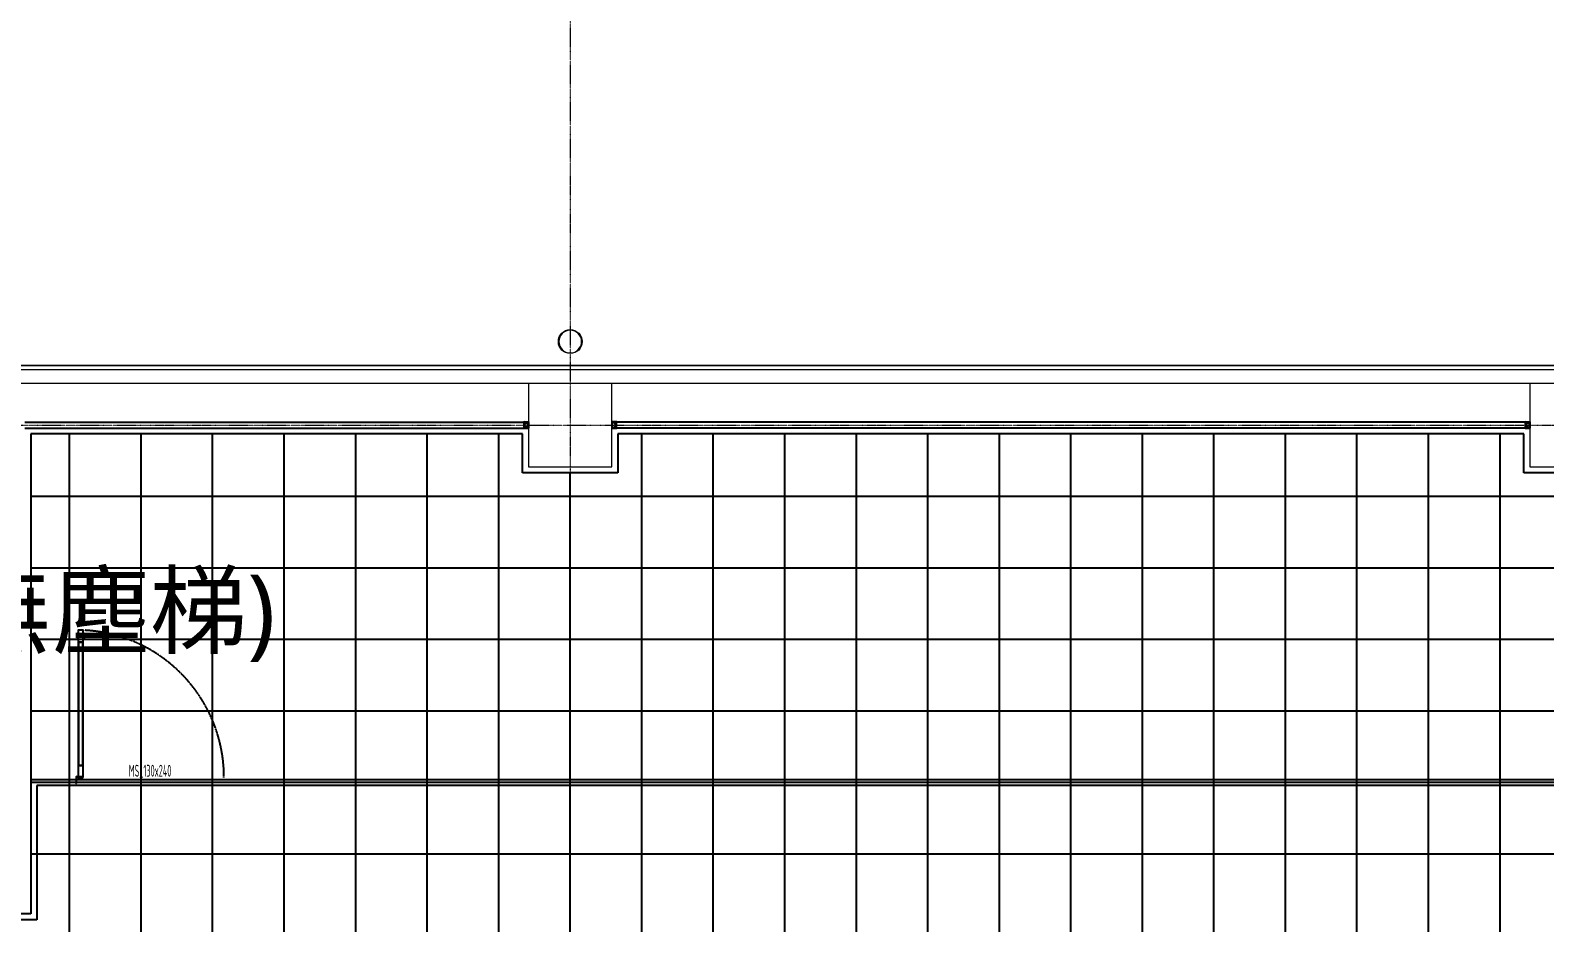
# Model space of a CAD drawing. Extents: x -32000 to 290600, y -96057 to 131250.
# Drawn here: x 197070 to 209775, y 85825 to 93312 of the extents above; entities that cross this region are included whole.
import ezdxf
from ezdxf.enums import TextEntityAlignment as Align

# ---------------------------------------------------------------- set-up
doc = ezdxf.new("R2010")
doc.units = 0
doc.linetypes.add('H12PL3$0$JJP_三點線', pattern=[0.9, 0.3, -0.15, 0, -0.15, 0, -0.15, 0, -0.15])
doc.linetypes.add('XFDP30$0$HIDDEN', pattern=[0.3, 0.2, -0.1])
for name, color, linetype in [('H12PL3$0$A-OBJE-MEP', 252, 'Continuous'), ('H12PL3$0$A-WALL-EX', 252, 'Continuous'), ('H12PL3$0$A-ZONE', 252, 'Continuous'), ('H12PL3$0$S-COL', 252, 'Continuous'), ('H12PL3$0$S-GRID', 252, 'Continuous'), ('XFDP30$0$A-Door (50K)', 9, 'Continuous'), ('XFDP30$0$A-Partition-Col (50K)', 9, 'Continuous'), ('XFDP30$0$A-W-P1S (50K)', 9, 'Continuous'), ('XFDP30$0$A-W-R1 (Rockwool) (50K)', 9, 'Continuous'), ('XFDR30-50K$0$A-R-Plan', 9, 'Continuous')]:
    doc.layers.add(name, color=color, linetype=linetype)
doc.styles.add('H12PL3$0$Standard', font='', dxfattribs={"width": 0.8})
doc.styles.add('XFDP30$0$AA-TXT', font='isocp.shx', dxfattribs={"width": 0.8, "bigfont": 'china.shx'})
doc.styles.get('H12PL3$0$Standard').set_extended_font_data('Microsoft JhengHei')

# ---------------------------------------------------------------- blocks, each defined once
blk = doc.blocks.new('XFDP30$0$TP1-50-Partition_Col-side')
blk.add_lwpolyline([(-2.5, -4), (-2.5, -3.9), (-2.6, -3.9), (-2.5, -3), (-2.5, -0.3), (-2.4, -0.2), (-0.7, -0.2), (-0.5, -0.2), (-0.1, -0.2), (0, -0.2), (0, -0.2), (0.5, -0.2), (0.6, -0.2), (2.4, -0.2), (2.5, -0.3), (2.5, -3), (2.6, -3.9), (2.5, -3.9), (2.5, -4), (2.7, -4), (2.7, 0), (-2.7, 0), (-2.7, -4)], close=True)
for points in [[(-1.6, -2.1), (-2.3, -2.1, 0.414213), (-2.4, -2.2), (-2.4, -3.6), (-2.5, -3.6), (-2.5, -2.2, -0.414213), (-2.3, -2), (-1.6, -2), (-1.6, -2.1)], [(1.6, -2.1), (2.3, -2.1, -0.414213), (2.4, -2.2), (2.4, -3.6), (2.5, -3.6), (2.5, -2.2, 0.414213), (2.3, -2), (1.6, -2), (1.6, -2.1)]]:
    blk.add_lwpolyline(points, format="xyb")
blk.add_lwpolyline([(2.2, -3.6), (-2.2, -3.6, -0.414214), (-2.3, -3.5), (-2.3, -2.6, -0.414214), (-2.2, -2.5), (-1.3, -2.5, 0.414214), (-1.1, -2.3), (-1.1, -2.2, 0.414214), (-1.3, -2.1), (-1.9, -2.1), (-1.9, -2.1), (-1.3, -2.1, -0.414214), (-1.2, -2.2), (-1.2, -2.3, -0.414214), (-1.3, -2.4), (-2.2, -2.4, 0.414214), (-2.4, -2.6), (-2.4, -3.5, 0.414214), (-2.2, -3.6), (2.2, -3.6, 0.414214), (2.4, -3.5), (2.4, -2.6, 0.414214), (2.2, -2.4), (1.3, -2.4, -0.414214), (1.2, -2.3), (1.2, -2.2, -0.414214), (1.3, -2.1), (1.9, -2.1), (1.9, -2.1), (1.3, -2.1, 0.414214), (1.1, -2.2), (1.1, -2.3, 0.414214), (1.3, -2.5), (2.2, -2.5, -0.414214), (2.3, -2.6), (2.3, -3.5, -0.414214)], format="xyb", close=True)
blk = doc.blocks.new('XFDP30$0$GAD2205')
blk.add_lwpolyline([(0, 1), (0, 1), (-18, 1, -0.414214), (-18, 2), (-18, 3, -0.414214), (-18, 3), (-14, 3, 0.414214), (-13, 4), (-13, 4, 0.414214), (-14, 4), (-18, 4, -0.414214), (-18, 5), (-18, 12, -0.414214), (-18, 12), (-18, 12, 0.414214), (-18, 12), (-18, 14, 0.72636), (-19, 14), (-19, 13, 0.158507), (-19, 13), (-19, 0, 0.414214), (-19, 0), (19, 0, 0.414214), (19, 0), (19, 13, 0.158507), (19, 13), (19, 14, 0.72636), (18, 14), (18, 12, 0.414214), (18, 12, -0.414214), (18, 12), (18, 5, -0.414214), (18, 4), (14, 4, 0.414214), (13, 4), (13, 4, 0.414214), (14, 3), (18, 3, -0.414214), (18, 3), (18, 2, -0.414214), (18, 1), (0, 1)], format="xyb", close=True)
blk = doc.blocks.new('XFDP30$0$Door-S130a')
for p, q in [((8.8, 120.4), (8.8, 125.3)), ((8.8, 125.3), (9.6, 125.3)), ((9.6, 120.4), (8.8, 120.4)), ((9.6, 125.3), (9.6, 120.4))]:
    blk.add_line(p, q)
at = {"ltscale": 5}
for points in [[(8.8, 117.8), (8.8, 127.9), (4.8, 127.9), (4.8, 117.8)], [(5, 117.5), (5, 14.8), (5, 14.8), (5, 117.5)], [(8.6, 14.8), (8.5, 14.8), (8.5, 117.5), (8.6, 117.5)], [(8.8, 4.3), (8.8, 14.4), (4.8, 14.4), (4.8, 4.3)]]:
    blk.add_lwpolyline(points, close=True, dxfattribs=at)
blk.add_lwpolyline([(4.8, 120.4), (4.8, 125.3), (4, 125.3), (4, 120.4)], close=True)
blk.add_lwpolyline([(4.8, 117.9), (4.8, 116.7, 0.158507), (4.9, 116.7), (4.9, 116.5, 0.72636), (5, 116.6), (5, 116.7, 0.414214), (5, 116.7, -0.414214), (4.9, 116.8), (4.9, 117.5, -0.414214), (5, 117.5), (5.4, 117.5, 0.414214), (5.4, 117.5), (5.4, 117.6, 0.414214), (5.4, 117.6), (5, 117.6, -0.414214), (4.9, 117.6), (4.9, 117.8, -0.414214), (5, 117.8), (6.8, 117.8), (6.8, 117.8), (6.8, 117.8), (8.6, 117.8, -0.414214), (8.6, 117.8), (8.6, 117.6, -0.414214), (8.6, 117.6), (8.2, 117.6, 0.414214), (8.1, 117.6), (8.1, 117.5, 0.414214), (8.2, 117.5), (8.6, 117.5, -0.414214), (8.6, 117.5), (8.6, 116.8, -0.414214), (8.6, 116.7), (8.6, 116.7, 0.414214), (8.6, 116.7), (8.6, 116.6, 0.72636), (8.6, 116.5), (8.7, 116.7, 0.158507), (8.7, 116.7), (8.7, 117.9, 0.414214), (8.7, 117.9), (4.9, 117.9, 0.414214)], format="xyb", close=True, dxfattribs=at)
at = {"ltscale": 500}
for points in [[(3.2, -0.6), (3.2, 3.9), (3, 3.9), (3, -0.6)], [(8.5, 4.8), (4, 4.8), (4, 4.6), (8.5, 4.6)]]:
    blk.add_lwpolyline(points, close=True, dxfattribs=at)
at = {"linetype": 'XFDP30$0$HIDDEN', "ltscale": 0.1}
blk.add_arc((3.4, 4.4), 123.6, 0, 86.7594, dxfattribs=at)
at = {"ltscale": 500, "extrusion": (0, 0, -1)}
blk.add_ellipse((3.4, 4.4), major_axis=(-0.495, 0.495), ratio=1, start_param=5.497787, end_param=11.780972, dxfattribs=at)
at = {"ltscale": 5, "xscale": 0.1000000000058208, "yscale": 0.1000000000058208, "zscale": 0.1000000000058208}
blk.add_blockref('XFDP30$0$GAD2205', (6.8, 14.3), dxfattribs=at)
at = {"color": 9, "style": 'XFDP30$0$AA-TXT', "width": 0.45}
blk.add_attdef('130X240', text='', height=10, dxfattribs=at).set_placement((65, 10), align=Align.MIDDLE_CENTER)
blk = doc.blocks.new('XFDP30')
at = {"layer": 'XFDP30$0$A-W-P1S (50K)'}
for p, q in [((235600, 87025), (197075, 87025, 0)), ((197075, 87025), (197075, 85900, 0)), ((235650, 86975), (197125, 86975, 0)), ((197125, 86975), (197125, 85850, 0)), ((197075, 85900, 0), (195925, 85900, 0)), ((197125, 85850, 0), (195925, 85850, 0))]:
    blk.add_line(p, q, dxfattribs=at)
at = {"layer": 'XFDP30$0$A-W-R1 (Rockwool) (50K)'}
for p, q in [((197025, 90025), (201250, 90025, 0)), ((197025, 89975, 0), (201250, 89975, 0)), ((209650, 90025, 0), (201950, 90025, 0)), ((209650, 89975, 0), (201950, 89975, 0))]:
    blk.add_line(p, q, dxfattribs=at)
at = {"layer": 'XFDP30$0$A-Door (50K)', "xscale": 10, "yscale": 10, "zscale": 10}
blk.add_blockref('XFDP30$0$Door-S130a', (197425, 87000, 0), dxfattribs=at).add_auto_attribs({'130X240': 'MS_130x240'})
at = {"layer": 'XFDP30$0$A-Partition-Col (50K)', "yscale": 10, "zscale": 10}
for p, xscale, rotation in [((201250, 90000), -10, 270), ((201950, 90000), 10, 90.00000000000001), ((209650, 90000, 0), -10, 270)]:
    blk.add_blockref('XFDP30$0$TP1-50-Partition_Col-side', p, dxfattribs=dict(at, xscale=xscale, rotation=rotation))
blk = doc.blocks.new('H12PL3')
at = {"layer": 'H12PL3$0$A-OBJE-MEP', "lineweight": 0, "flags": 128}
blk.add_lwpolyline([(201695, 90700, 1), (201505, 90700, 1)], format="xyb", close=True, dxfattribs=at)
at = {"layer": 'H12PL3$0$A-OBJE-MEP', "lineweight": 0}
blk.add_circle((201600, 90700), 100, dxfattribs=at)
at = {"layer": 'H12PL3$0$A-WALL-EX', "lineweight": 0}
blk.add_line((157400, 90465), (237400, 90465), dxfattribs=at)
at = {"layer": 'H12PL3$0$A-WALL-EX', "lineweight": 0, "flags": 128}
for points in [[(151700, 90500), (243600, 90500)], [(157380, 90500), (237360, 90500)], [(157380, 90500), (237360, 90500)], [(157380, 90500), (237360, 90500)], [(157380, 90500), (237360, 90500)], [(237400, 90500), (157400, 90500)], [(157400, 90350), (237400, 90350)]]:
    blk.add_lwpolyline(points, dxfattribs=at)
at = {"layer": 'H12PL3$0$S-COL', "lineweight": 0, "flags": 128}
for points in [[(201250, 90350), (201250, 89650), (201950, 89650), (201950, 90350)], [(209650, 90350), (209650, 89650), (210350, 89650), (210350, 90350)]]:
    blk.add_lwpolyline(points, dxfattribs=at)
at = {"layer": 'H12PL3$0$S-GRID', "linetype": 'H12PL3$0$JJP_三點線', "lineweight": 0}
for p, q in [((201600, 128250), (201600, -28000)), ((-29000, 90000), (289600, 90000))]:
    blk.add_line(p, q, dxfattribs=at)
blk.add_blockref('XFDP30', (0, 0))
at = {"layer": 'H12PL3$0$A-ZONE', "style": 'H12PL3$0$Standard'}
blk.add_text('#4電梯(無塵梯)', height=600, dxfattribs=at).set_placement((196369.12, 88744.68), align=Align.TOP_CENTER)
blk = doc.blocks.new('XFDR30-50K')
at = {"layer": 'XFDR30-50K$0$A-R-Plan'}
for p, q in [((201200, 89925, 0), (197075, 89925, 0)), ((197075, 89925, 0), (197075, 85900)), ((197400, 60600), (197400, 89925, 0)), ((198000, 75, 0), (198000, 89925, 0)), ((198600, 75, 0), (198600, 89925, 0)), ((199200, 78600), (199200, 89925, 0)), ((199800, 78600), (199800, 89925, 0)), ((200400, 78600), (200400, 89925, 0)), ((201000, 75, 0), (201000, 89925, 0)), ((201200, 89600), (201200, 89925, 0)), ((209600, 89925, 0), (202000, 89925, 0)), ((202000, 89925, 0), (202000, 89600)), ((202200, 15000, 0), (202200, 89925, 0)), ((202800, 15000, 0), (202800, 89925, 0)), ((203400, 15000, 0), (203400, 89925, 0)), ((204000, 15000, 0), (204000, 89925, 0)), ((204600, 75, 0), (204600, 89925, 0)), ((205200, 83400, 0), (205200, 89925, 0)), ((205800, 83400, 0), (205800, 89925, 0)), ((206400, 75, 0), (206400, 89925, 0)), ((207000, 75, 0), (207000, 89925, 0)), ((207600, 75, 0), (207600, 89925, 0)), ((208200, 75, 0), (208200, 89925, 0)), ((208800, 75, 0), (208800, 89925, 0)), ((209400, 75, 0), (209400, 89925, 0)), ((209600, 89600), (209600, 89925, 0)), ((202000, 89600), (201200, 89600)), ((201600, 75600), (201600, 89600, 0)), ((210400, 89600), (209600, 89600)), ((243101, 89400), (197075, 89400)), ((243101, 88800), (197075, 88800)), ((243101, 88200), (197075, 88200)), ((243101, 87600), (197075, 87600)), ((243101, 87000), (197075, 87000)), ((243101, 86400), (197075, 86400)), ((197075, 85900), (189325, 85900))]:
    blk.add_line(p, q, dxfattribs=at)

msp = doc.modelspace()

# ---------------------------------------------------------------- block references
for name in ['H12PL3', 'XFDR30-50K']:
    msp.add_blockref(name, (0, 0))

doc.saveas('drawing.dxf')
